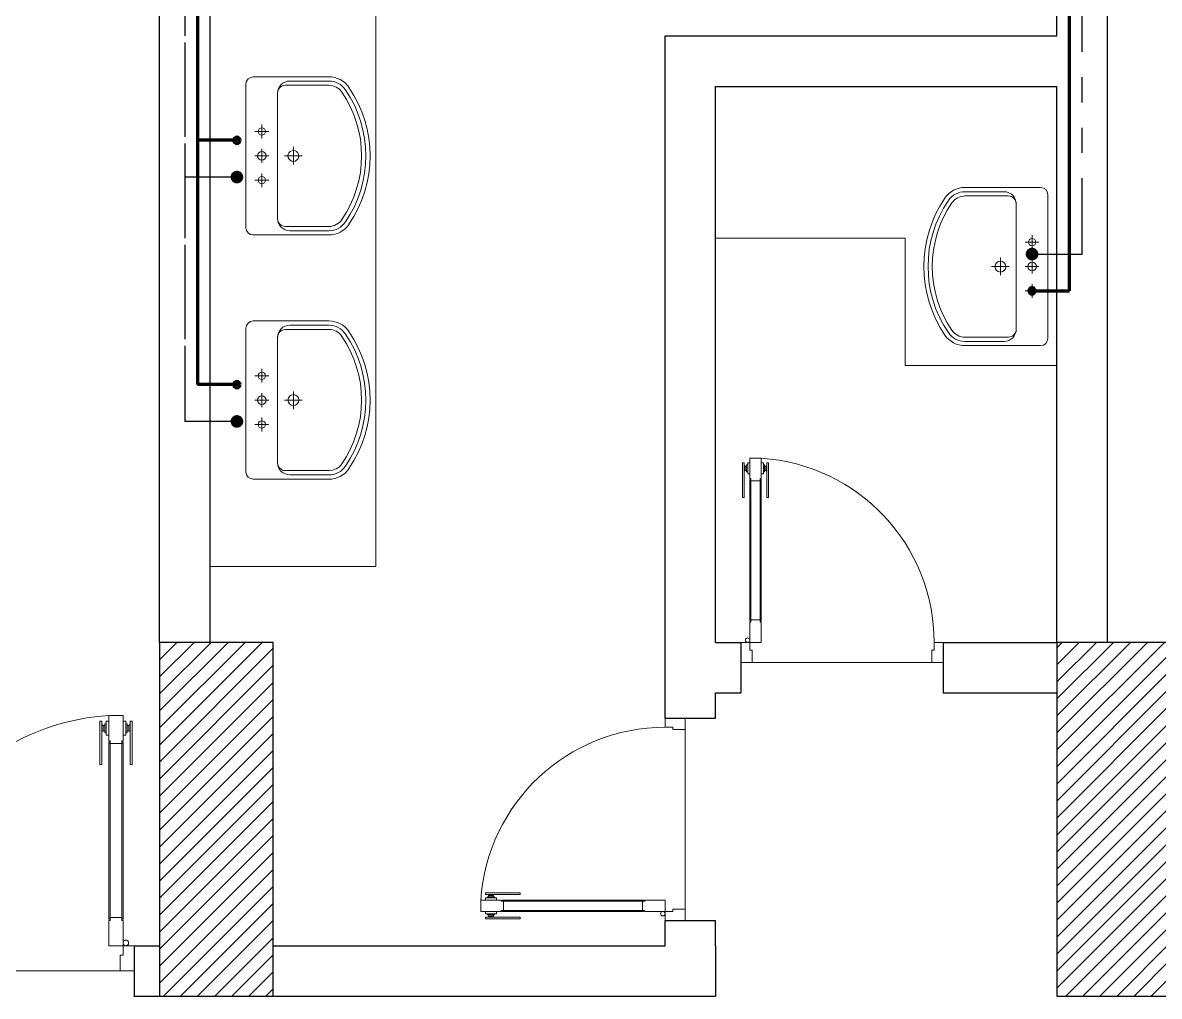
# Model space of a CAD drawing. Extents: x 800 to 995, y 398 to 804.
# Drawn here: x 870.964 to 875.461, y 673.931 to 677.783 of the extents above; entities that cross this region are included whole.
import ezdxf

# ---------------------------------------------------------------- set-up
doc = ezdxf.new("R2010")
doc.units = 0
doc.header["$MEASUREMENT"] = 0
doc.linetypes.add('PHANTOM-Z', pattern=[12.75, 6, -1.35, 1.35, -1.35, 1.35, -1.35])
for name, color, linetype, lineweight in [('Column', 6, 'CONTINUOUS', 25), ('DOOR', 30, 'CONTINUOUS', 9), ('Furn', 183, 'CONTINUOUS', 9), ('hatch', 252, 'CONTINUOUS', 9), ('P-C-WATER', 5, 'CONTINUOUS', 70), ('Wall', 252, 'CONTINUOUS', 30)]:
    doc.layers.add(name, color=color, linetype=linetype, lineweight=lineweight)
doc.layers.add('P-H-WATER', color=12, linetype='PHANTOM-Z')
pattern_1 = [(45, (1094.062773, 346.40892), (-0.0336759605, 0.0336759605), [])]

msp = doc.modelspace()

# ---------------------------------------------------------------- hatches: boundary and pattern name
at = {"layer": 'hatch'}
h = msp.add_hatch(dxfattribs=at)
h.set_pattern_fill('ANSI31', color=252, scale=0.015, style=0)
h.set_pattern_definition(pattern_1)
h.paths.add_polyline_path([(871.5056, 673.931), (871.9556, 673.931), (871.9556, 675.331), (871.5056, 675.331)])
h = msp.add_hatch(dxfattribs=at)
h.set_pattern_fill('ANSI31', color=252, scale=0.015, style=0)
h.set_pattern_definition(pattern_1)
h.paths.add_polyline_path([(875.0556, 673.931), (875.5056, 673.931), (875.5056, 675.331), (875.0556, 675.331)])

# ---------------------------------------------------------------- linework, layer by layer
at = {"layer": 'Column', "color": 252}
for points in [[(871.5056, 673.931), (871.9556, 673.931), (871.9556, 675.331), (871.5056, 675.331)], [(875.0556, 673.931), (875.5056, 673.931), (875.5056, 675.331), (875.0556, 675.331)]]:
    msp.add_lwpolyline(points, close=True, dxfattribs=at)
at = {"layer": 'DOOR', "color": 252}
for p, q in [((873.8407, 675.4154), (873.8408, 675.9753)), ((873.8447, 675.9753), (873.8447, 675.4154)), ((873.8821, 675.9753), (873.882, 675.4154)), ((873.886, 675.4154), (873.886, 675.9753)), ((871.3056, 674.942), (871.3056, 675.042)), ((871.3056, 675.042), (871.3611, 675.042)), ((871.3611, 675.042), (871.3611, 674.942)), ((871.2692, 674.8474), (871.2692, 675.0197)), ((871.2692, 675.0197), (871.2772, 675.0197)), ((871.2772, 675.0197), (871.2772, 674.8474)), ((871.2772, 674.982), (871.2772, 675.0017)), ((871.2889, 675.0019), (871.2825, 675.0019)), ((871.2825, 675.0019), (871.2825, 674.9817)), ((871.2825, 675.0017), (871.2825, 674.982)), ((871.2825, 674.9817), (871.2889, 674.9817)), ((871.2889, 674.9746), (871.2889, 675.0091)), ((871.2889, 675.0091), (871.2945, 675.0091)), ((871.2889, 674.9817), (871.2889, 675.0019)), ((871.2945, 674.9642), (871.2945, 675.0197)), ((871.2945, 675.0197), (871.3056, 675.0197)), ((871.3723, 675.0197), (871.3611, 675.0197)), ((871.3723, 674.9642), (871.3723, 675.0197)), ((871.3778, 675.0091), (871.3723, 675.0091)), ((871.3778, 674.9746), (871.3778, 675.0091)), ((871.3778, 675.0019), (871.3842, 675.0019)), ((871.3778, 674.9817), (871.3778, 675.0019)), ((871.3842, 674.9817), (871.3778, 674.9817)), ((871.3842, 675.0019), (871.3842, 674.9817)), ((871.3842, 675.0017), (871.3842, 674.982)), ((871.3976, 675.0197), (871.3895, 675.0197)), ((871.3895, 675.0197), (871.3895, 674.8474)), ((871.3895, 674.982), (871.3895, 675.0017)), ((871.3976, 674.8474), (871.3976, 675.0197)), ((871.2945, 674.9746), (871.2889, 674.9746)), ((871.3056, 674.9642), (871.2945, 674.9642)), ((871.3051, 674.2365), (871.3051, 674.9364)), ((871.31, 674.942), (871.3056, 674.942)), ((871.31, 674.9309), (871.31, 674.942)), ((871.31, 674.9414), (871.31, 674.9315)), ((871.31, 674.9364), (871.31, 674.2365)), ((871.3567, 674.9309), (871.31, 674.9309)), ((871.3567, 674.942), (871.3567, 674.9309)), ((871.3611, 674.942), (871.3567, 674.942)), ((871.3567, 674.9414), (871.3567, 674.9315)), ((871.3567, 674.9364), (871.3567, 674.2365)), ((871.3611, 674.9642), (871.3723, 674.9642)), ((871.3617, 674.2365), (871.3617, 674.9364)), ((871.3723, 674.9746), (871.3778, 674.9746)), ((871.2772, 674.8474), (871.2692, 674.8474)), ((871.3895, 674.8474), (871.3976, 674.8474)), ((873.4212, 674.3114), (872.8613, 674.3114)), ((872.8613, 674.3074), (873.4212, 674.3074)), ((872.8613, 674.2701), (873.4212, 674.2701)), ((873.4212, 674.2661), (872.8613, 674.2661)), ((871.31, 674.231), (871.3056, 674.231)), ((871.3056, 674.231), (871.3056, 674.131)), ((871.3567, 674.2421), (871.31, 674.2421)), ((871.31, 674.2421), (871.31, 674.231)), ((871.31, 674.2316), (871.31, 674.2415)), ((871.3567, 674.231), (871.3567, 674.2421)), ((871.3567, 674.2316), (871.3567, 674.2415)), ((871.3611, 674.231), (871.3567, 674.231)), ((871.3611, 674.131), (871.3611, 674.231)), ((871.3056, 674.131), (871.3611, 674.131)), ((871.4056, 674.131), (871.3611, 674.131)), ((871.3611, 674.131), (871.3611, 674.0931)), ((871.4056, 674.031), (871.4056, 674.131)), ((871.3611, 674.0931), (871.35, 674.0931)), ((871.35, 674.0931), (871.35, 674.031)), ((871.35, 674.031), (870.4612, 674.031)), ((871.35, 674.031), (871.4056, 674.031))]:
    msp.add_line(p, q, dxfattribs=at)
at = {"layer": 'DOOR', "color": 251}
for p, q in [((873.8501, 675.251), (874.5611, 675.251)), ((873.5856, 674.2754), (873.5856, 674.9865))]:
    msp.add_line(p, q, dxfattribs=at)
at = {"layer": 'DOOR', "color": 5}
for points in [[(873.8447, 675.9798), (873.8447, 675.9709), (873.8821, 675.9709), (873.8821, 675.9798), (873.8856, 675.9798), (873.8856, 676.0598), (873.8856, 676.0598), (873.8412, 676.0598), (873.8412, 675.9798)], [(873.8447, 675.411), (873.8447, 675.4199), (873.882, 675.4199), (873.882, 675.411), (873.8856, 675.411), (873.8856, 675.331), (873.8856, 675.331), (873.8412, 675.331), (873.8412, 675.411)], [(873.8056, 675.251), (873.8056, 675.331), (873.8412, 675.331), (873.8412, 675.3007), (873.8501, 675.3007), (873.8501, 675.251)], [(874.6056, 675.251), (874.6056, 675.331), (874.57, 675.331), (874.57, 675.3007), (874.5611, 675.3007), (874.5611, 675.251)], [(873.5856, 675.031), (873.5056, 675.031), (873.5056, 674.9953), (873.5359, 674.9953), (873.5359, 674.9864), (873.5856, 674.9865)], [(872.8568, 674.2701), (872.8657, 674.2701), (872.8657, 674.3074), (872.8568, 674.3074), (872.8568, 674.311), (872.7768, 674.311), (872.7768, 674.311), (872.7768, 674.2665), (872.8568, 674.2665)], [(873.4256, 674.2701), (873.4167, 674.2701), (873.4167, 674.3074), (873.4256, 674.3074), (873.4256, 674.311), (873.5056, 674.311), (873.5056, 674.311), (873.5056, 674.2665), (873.4256, 674.2665)], [(873.5856, 674.231), (873.5056, 674.231), (873.5056, 674.2665), (873.5359, 674.2665), (873.5359, 674.2754), (873.5856, 674.2754)]]:
    msp.add_lwpolyline(points, close=True, dxfattribs=at)
at = {"layer": 'DOOR', "color": 1}
for points in [[(873.8185, 675.9041), (873.812, 675.9041), (873.812, 676.042), (873.8185, 676.042)], [(873.8278, 676.0278), (873.8227, 676.0278), (873.8227, 676.0116), (873.8278, 676.0116)], [(873.8989, 676.0278), (873.9041, 676.0278), (873.9041, 676.0116), (873.8989, 676.0116)], [(873.9083, 675.9041), (873.9147, 675.9041), (873.9147, 676.042), (873.9083, 676.042)], [(872.9325, 674.3337), (872.9325, 674.3401), (872.7946, 674.3401), (872.7946, 674.3337)], [(872.8088, 674.3243), (872.8088, 674.3295), (872.825, 674.3295), (872.825, 674.3243)], [(872.9325, 674.2438), (872.9325, 674.2374), (872.7946, 674.2374), (872.7946, 674.2438)], [(872.8088, 674.2532), (872.8088, 674.2481), (872.825, 674.2481), (872.825, 674.2532)]]:
    msp.add_lwpolyline(points, close=True, dxfattribs=at)
for points in [[(873.8185, 676.0275, -1), (873.8227, 676.0275), (873.8227, 676.0275), (873.8227, 676.0118), (873.8227, 676.0118, -1), (873.8185, 676.0118), (873.8185, 676.0118)], [(873.9083, 676.0275, 1), (873.9041, 676.0275), (873.9041, 676.0275), (873.9041, 676.0118), (873.9041, 676.0118, 1), (873.9083, 676.0118), (873.9083, 676.0118)], [(872.8091, 674.3337, 1), (872.8091, 674.3295), (872.8091, 674.3295), (872.8248, 674.3295), (872.8248, 674.3295, 1), (872.8248, 674.3337), (872.8248, 674.3337)], [(872.8091, 674.2438, -1), (872.8091, 674.2481), (872.8091, 674.2481), (872.8248, 674.2481), (872.8248, 674.2481, -1), (872.8248, 674.2438), (872.8248, 674.2438)]]:
    msp.add_lwpolyline(points, format="xyb", close=True, dxfattribs=at)
for points in [[(873.8323, 676.0059), (873.8278, 676.0059), (873.8278, 676.0335), (873.8323, 676.0335)], [(873.8412, 675.9976), (873.8323, 675.9976), (873.8323, 676.042), (873.8412, 676.042)], [(873.8945, 676.0059), (873.8989, 676.0059), (873.8989, 676.0335), (873.8945, 676.0335)], [(872.8307, 674.3199), (872.8307, 674.3243), (872.8031, 674.3243), (872.8031, 674.3199)], [(872.839, 674.2665), (872.839, 674.2577), (872.7946, 674.2577), (872.7946, 674.2665)], [(872.8307, 674.2577), (872.8307, 674.2532), (872.8031, 674.2532), (872.8031, 674.2577)]]:
    msp.add_lwpolyline(points, dxfattribs=at)
at = {"layer": 'DOOR', "color": 5}
for points in [[(873.8856, 675.9976), (873.8945, 675.9976), (873.8945, 676.042), (873.8856, 676.042)], [(872.839, 674.311), (872.839, 674.3199), (872.7946, 674.3199), (872.7946, 674.311)]]:
    msp.add_lwpolyline(points, dxfattribs=at)
for points in [[(873.8447, 675.9714), (873.8447, 675.9714, -1), (873.8447, 675.9793)], [(873.8821, 675.9714), (873.8821, 675.9714, 1), (873.8821, 675.9793)], [(873.8447, 675.4194), (873.8447, 675.4194, 1), (873.8447, 675.4114)], [(873.882, 675.4194), (873.882, 675.4194, -1), (873.882, 675.4114)], [(872.8652, 674.3074), (872.8652, 674.3074, 1), (872.8573, 674.3074)], [(873.4172, 674.3074), (873.4172, 674.3074, -1), (873.4251, 674.3074)], [(872.8652, 674.2701), (872.8652, 674.2701, -1), (872.8573, 674.2701)], [(873.4172, 674.2701), (873.4172, 674.2701, 1), (873.4251, 674.2701)]]:
    msp.add_lwpolyline(points, format="xyb", close=True, dxfattribs=at)
for centre in [(873.8323, 675.3399), (873.4967, 674.2576)]:
    msp.add_circle(centre, 0.00889, dxfattribs=at)
at = {"layer": 'DOOR', "color": 252}
msp.add_circle((871.3723, 674.1421), 0.0111, dxfattribs=at)
for centre, radius, start, end in [((873.8397, 675.331), 0.7302, 359.9997, 86.3974), ((871.3629, 674.131), 0.9128, 93.6023, 180), ((871.2799, 675.0017), 0.00264, 0, 180), ((871.2799, 674.982), 0.00264, 180, 0), ((871.3869, 675.0017), 0.00264, 0, 180), ((871.3869, 674.982), 0.00264, 180, 0), ((873.5056, 674.2651), 0.7302, 89.9997, 176.3974), ((871.31, 674.9364), 0.00496, 90, 270), ((871.3567, 674.9364), 0.00496, 270, 90), ((871.31, 674.2365), 0.00496, 90, 270), ((871.3567, 674.2365), 0.00496, 270, 90)]:
    msp.add_arc(centre, radius, start, end, dxfattribs=at)
at = {"layer": 'Furn', "color": 252, "linetype": 'Continuous'}
for p, q in [((872.361, 675.631), (872.361, 678.7308)), ((873.7056, 676.931), (874.4556, 676.931)), ((874.4556, 676.4274), (874.4556, 676.931)), ((874.4556, 676.4274), (875.0556, 676.4274)), ((871.7056, 675.631), (872.361, 675.631))]:
    msp.add_line(p, q, dxfattribs=at)
at = {"layer": 'Furn'}
for p, q in [((871.8475, 677.5402), (871.8475, 676.9721)), ((871.8764, 677.5691), (872.1756, 677.5691)), ((872.0208, 677.5522), (872.1756, 677.5522)), ((871.9727, 677.5041), (871.9727, 677.0082)), ((872.004, 677.5354), (872.1756, 677.5354)), ((871.9101, 677.3803), (871.9101, 677.3253)), ((871.9374, 677.3524), (871.8829, 677.3524)), ((871.9101, 677.284), (871.9101, 677.229)), ((872.0353, 677.2918), (872.0353, 677.2215)), ((871.9374, 677.2561), (871.8829, 677.2561)), ((872.0702, 677.2561), (872.0005, 677.2561)), ((871.9101, 677.1319), (871.9101, 677.1869)), ((871.9374, 677.1598), (871.8829, 677.1598)), ((874.9911, 677.1312), (874.6919, 677.1312)), ((874.8467, 677.1143), (874.6919, 677.1143)), ((874.8635, 677.0975), (874.6919, 677.0975)), ((875.02, 677.1023), (875.02, 676.5342)), ((874.8948, 677.0662), (874.8948, 676.5703)), ((872.004, 676.9769), (872.1756, 676.9769)), ((872.0208, 676.96), (872.1756, 676.96)), ((871.8764, 676.9432), (872.1756, 676.9432)), ((874.9301, 676.9145), (874.9846, 676.9145)), ((874.9574, 676.9424), (874.9574, 676.8875)), ((874.8322, 676.8539), (874.8322, 676.7836)), ((874.9574, 676.8461), (874.9574, 676.7912)), ((874.7973, 676.8182), (874.867, 676.8182)), ((874.9301, 676.8182), (874.9846, 676.8182)), ((874.9574, 676.6941), (874.9574, 676.749)), ((874.9301, 676.7219), (874.9846, 676.7219)), ((871.8764, 676.6029), (872.1756, 676.6029)), ((871.8475, 676.0058), (871.8475, 676.574)), ((872.004, 676.5692), (872.1756, 676.5692)), ((872.0208, 676.586), (872.1756, 676.586)), ((871.9727, 676.042), (871.9727, 676.5379)), ((874.8635, 676.539), (874.6919, 676.539)), ((874.8467, 676.5221), (874.6919, 676.5221)), ((874.9911, 676.5053), (874.6919, 676.5053)), ((871.9374, 676.3862), (871.8829, 676.3862)), ((871.9101, 676.4141), (871.9101, 676.3591)), ((872.0353, 676.2543), (872.0353, 676.3245)), ((871.9374, 676.2899), (871.8829, 676.2899)), ((871.9101, 676.262), (871.9101, 676.317)), ((872.0702, 676.2899), (872.0005, 676.2899)), ((871.9374, 676.1936), (871.8829, 676.1936)), ((871.9101, 676.1657), (871.9101, 676.2207)), ((872.004, 676.0107), (872.1756, 676.0107)), ((871.8764, 675.977), (872.1756, 675.977)), ((872.0208, 675.9938), (872.1756, 675.9938))]:
    msp.add_line(p, q, dxfattribs=at)
at = {"layer": 'Furn', "extrusion": (0, 0, -1)}
for centre, major_axis, start_param, end_param in [((871.8764, 677.5402), (0.0204, 0.0204), 3.926991, 5.497787), ((872.0208, 677.5041), (-0.034, 0.034), 5.497787, 7.068583), ((872.1756, 677.4728), (0.0681, 0.0681), -0.785398, 0.187992), ((872.1756, 677.4728), (-0.0562, 0.0562), 0.785398, 1.758788), ((872.004, 677.5041), (-0.0221, 0.0221), 5.497787, 7.068583), ((872.1756, 677.4728), (0.0443, 0.0443), -0.785398, 0.187992), ((871.8571, 677.2561), (-0.3166, 0.3166), 1.758788, 2.953601), ((871.8571, 677.2561), (-0.3285, 0.3285), 1.758788, 2.953601), ((871.8571, 677.2561), (-0.3404, 0.3404), 1.758788, 2.953601), ((871.9101, 677.3524), (-0.0103, 0.0103), 3.926991, 10.210176), ((871.9101, 677.2561), (0.012, 0.012), 2.356194490190582, 8.639379797370168), ((872.0353, 677.2561), (0.0153, 0.0153), 2.356194490189494, 8.63937979736908), ((871.9101, 677.1598), (-0.0103, 0.0103), 3.926991, 10.210176), ((872.0208, 677.0082), (0.034, 0.034), 2.356194, 3.926991), ((872.004, 677.0082), (0.0221, 0.0221), 2.356194, 3.926991), ((872.1756, 677.0395), (-0.0443, 0.0443), 2.953601, 3.926991), ((871.8764, 676.9721), (-0.0204, 0.0204), 3.926991, 5.497787), ((872.1756, 677.0395), (-0.0562, 0.0562), 2.953601, 3.926991), ((872.1756, 677.0395), (0.0681, 0.0681), 1.382805, 2.356194)]:
    msp.add_ellipse(centre, major_axis=major_axis, ratio=1, start_param=start_param, end_param=end_param, dxfattribs=at)
at = {"layer": 'Furn'}
for centre, major_axis, start_param, end_param in [((875.0104, 676.8182), (0.3404, 0.3404), 1.758788, 2.953601), ((874.6919, 677.0349), (-0.0681, 0.0681), -0.785398, 0.187992), ((874.6919, 677.0349), (-0.0562, 0.0562), -0.785398, 0.187992), ((874.6919, 677.0349), (0.0443, 0.0443), 0.785398, 1.758788), ((874.8467, 677.0662), (0.034, 0.034), 5.497787, 7.068583), ((874.8635, 677.0662), (0.0221, 0.0221), 5.497787, 7.068583), ((874.9911, 677.1023), (-0.0204, 0.0204), 3.926991, 5.497787), ((875.0104, 676.8182), (0.3285, 0.3285), 1.758788, 2.953601), ((875.0104, 676.8182), (0.3166, 0.3166), 1.758788, 2.953601), ((874.9574, 676.9145), (0.0103, 0.0103), 3.926991, 10.210176), ((874.8322, 676.8182), (0.0153, 0.0153), 3.926991, 10.210176), ((874.9574, 676.8182), (-0.012, 0.012), 2.356194490190582, 8.639379797370168), ((874.9574, 676.7219), (0.0103, 0.0103), 3.926991, 10.210176), ((871.8764, 676.574), (0.0204, 0.0204), 0.785398, 2.356194), ((872.1756, 676.5066), (-0.0681, 0.0681), 4.524397, 5.497787), ((872.0208, 676.5379), (-0.034, 0.034), -0.785398, 0.785398), ((872.004, 676.5379), (-0.0221, 0.0221), -0.785398, 0.785398), ((872.1756, 676.5066), (0.0562, 0.0562), 6.095194, 7.068583), ((872.1756, 676.5066), (0.0443, 0.0443), 6.095194, 7.068583), ((871.8571, 676.2899), (0.3285, 0.3285), 4.900381, 6.095194), ((871.8571, 676.2899), (0.3404, 0.3404), 4.900381, 6.095194), ((874.6919, 676.6016), (0.0562, 0.0562), 2.953601, 3.926991), ((874.6919, 676.6016), (0.0443, 0.0443), 2.953601, 3.926991), ((874.8467, 676.5703), (-0.034, 0.034), 2.356194, 3.926991), ((874.8635, 676.5703), (-0.0221, 0.0221), 2.356194, 3.926991), ((871.8571, 676.2899), (0.3166, 0.3166), 4.900381, 6.095194), ((874.6919, 676.6016), (-0.0681, 0.0681), 1.382805, 2.356194), ((874.9911, 676.5342), (0.0204, 0.0204), 3.926991, 5.497787), ((871.9101, 676.3862), (0.0103, 0.0103), 0.785398, 7.068583), ((871.9101, 676.2899), (-0.012, 0.012), -0.785398, 5.497787), ((872.0353, 676.2899), (0.0153, 0.0153), 0.785398, 7.068583), ((871.9101, 676.1936), (0.0103, 0.0103), 0.785398, 7.068583), ((872.0208, 676.042), (0.034, 0.034), 2.356194, 3.926991), ((872.004, 676.042), (0.0221, 0.0221), 2.356194, 3.926991), ((872.1756, 676.0732), (0.0443, 0.0443), 3.926991, 4.900381), ((872.1756, 676.0732), (-0.0562, 0.0562), 2.356194, 3.329584), ((872.1756, 676.0732), (-0.0681, 0.0681), 2.356194, 3.329584), ((871.8764, 676.0058), (-0.0204, 0.0204), 0.785398, 2.356194)]:
    msp.add_ellipse(centre, major_axis=major_axis, ratio=1, start_param=start_param, end_param=end_param, dxfattribs=at)
at = {"layer": 'P-C-WATER', "linetype": 'Continuous'}
for p, q in [((871.6556, 682.381), (871.6556, 676.3511)), ((875.1056, 676.7219), (875.1056, 682.381))]:
    msp.add_line(p, q, dxfattribs=at)
at = {"layer": 'P-C-WATER'}
for p, q in [((871.8242, 677.3179, 0), (871.6553, 677.3179, 0)), ((874.9448, 676.7219, 0), (875.1056, 676.7219, 0)), ((871.8242, 676.3511, 0), (871.6556, 676.3511, 0))]:
    msp.add_line(p, q, dxfattribs=at)
for centre, start, end in [((871.8117, 677.3179, 0), 0, 180), ((871.8117, 677.3179, 0), 180, 0), ((874.9573, 676.7219), 0, 180), ((874.9573, 676.7219), 180, 0), ((871.8117, 676.3511, 0), 0, 180), ((871.8117, 676.3511, 0), 180, 0)]:
    msp.add_arc(centre, 0.0125, start, end, dxfattribs=at)
at = {"layer": 'P-H-WATER', "ltscale": 0.05}
for p, q in [((871.6056, 682.431), (871.6056, 676.2054)), ((875.1556, 676.8676), (875.1556, 682.431)), ((871.6056, 678.9047), (871.6056, 676.2054)), ((871.8117, 677.1723, 0), (871.6053, 677.1723, 0)), ((874.9573, 676.8676), (875.1556, 676.8676, 0)), ((874.9573, 676.8676), (875.1556, 676.8676, 0)), ((871.8117, 676.2054, 0), (871.6056, 676.2054, 0)), ((871.8117, 676.2054, 0), (871.6056, 676.2054, 0))]:
    msp.add_line(p, q, dxfattribs=at)
at = {"layer": 'P-H-WATER', "ltscale": 0.05, "const_width": 0.025, "elevation": 0}
for points in [[(871.7992, 677.1723, -1), (871.8242, 677.1723, -1)], [(874.9698, 676.8676, -1), (874.9448, 676.8676, -1)], [(871.7992, 676.2054, -1), (871.8242, 676.2054, -1)]]:
    msp.add_lwpolyline(points, format="xyb", close=True, dxfattribs=at)
at = {"layer": 'Wall', "color": 252, "linetype": 'Continuous'}
for p, q in [((871.5056, 675.331), (871.5056, 682.331)), ((875.2556, 675.331), (875.2556, 682.231)), ((871.7056, 675.3272), (871.7056, 680.631)), ((875.0556, 677.731), (875.0556, 680.631)), ((873.5056, 677.731), (875.0556, 677.731)), ((873.5056, 675.031), (873.5056, 677.731)), ((873.7056, 677.531), (875.0556, 677.531)), ((873.7056, 675.331), (873.7056, 677.531)), ((875.0556, 675.331), (875.0556, 677.531)), ((875.0556, 675.331), (875.0556, 677.531)), ((873.7056, 675.331), (873.8056, 675.331)), ((873.8056, 675.331), (873.8056, 675.131)), ((874.6056, 675.331), (875.0556, 675.331)), ((874.6056, 675.331), (874.6056, 675.131)), ((873.7056, 675.131), (873.8056, 675.131)), ((873.7056, 675.031), (873.7056, 675.131)), ((874.6056, 675.131), (875.0556, 675.131)), ((873.5056, 675.031), (873.7056, 675.031)), ((873.5056, 674.131), (873.5056, 674.231)), ((873.5056, 674.231), (873.7056, 674.231)), ((873.7056, 674.131), (873.7056, 674.231)), ((871.4056, 674.131), (871.5056, 674.131)), ((871.4056, 674.131), (871.4056, 673.931)), ((871.9556, 674.131), (873.5056, 674.131)), ((873.7056, 674.131), (873.7056, 673.931)), ((871.4039, 673.931), (871.5039, 673.931)), ((871.9556, 673.931), (873.7056, 673.931))]:
    msp.add_line(p, q, dxfattribs=at)

doc.saveas('drawing.dxf')
